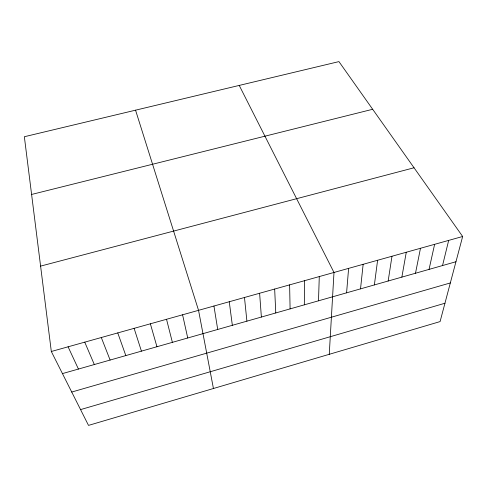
<?xml version="1.0" encoding="UTF-8"?>
<svg xmlns="http://www.w3.org/2000/svg" width="487" height="487" viewBox="0 0 487 487"><rect width="100%" height="100%" fill="white"/><g stroke="black" fill="none" stroke-linecap="round" stroke-linejoin="round"><path stroke-width="0.73" d="M304.332 304.838L304.497 280.707M318.498 300.814L319.283 276.573M329.255 354.311L333.991 272.458L239.227 85.42M346.586 292.827L348.613 268.374M360.52 288.87L363.15 264.307M374.375 284.925L377.602 260.265M388.157 281.011L391.98 256.247M401.86 277.115L406.274 252.248M415.496 273.237L420.482 248.279M429.053 269.384L434.617 244.322M442.537 265.549L448.673 240.395M462.65 236.487L440.084 321.584L88.512 425.394L51.318 351.498L24.35 136.731L338.946 61.606L462.65 236.487L51.318 351.498M80.562 409.604L444.954 303.237M71.723 392.047L450.335 282.941M62.446 373.602L455.954 261.738M40.598 266.115L414.047 167.772M31.6 194.459L372.671 109.283M68.083 346.811L78.425 369.055M84.744 342.154L94.32 364.538M101.296 337.521L110.117 360.051M117.757 332.919L125.823 355.583M134.108 328.348L141.431 351.145M135.55 110.178L198.544 310.335L213.434 388.51M150.367 323.806L156.954 346.732M166.524 319.283L172.386 342.349M182.582 314.797L187.732 337.984M213.945 306.025L217.707 329.462M229.255 301.745L232.348 325.304M244.48 297.49L246.903 321.164M259.614 293.259L261.379 317.049M274.662 289.047L275.776 312.958M289.619 284.865L290.094 308.886"/></g></svg>
